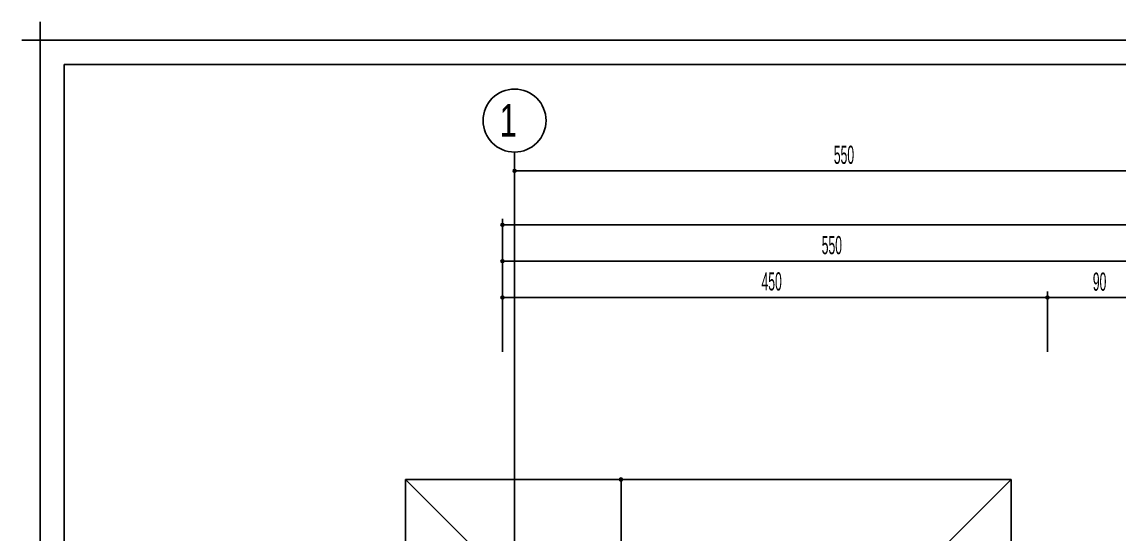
# Model space of a CAD drawing. Extents: x 3907.4 to 3911.57, y -3054.42 to -3053.7.
# Drawn here: x 3907.9316 to 3908.1128, y -3053.781 to -3053.6965 of the extents above; entities that cross this region are included whole.
import ezdxf

# ---------------------------------------------------------------- set-up
doc = ezdxf.new("R2010")
doc.units = 0
doc.header["$LTSCALE"] = 2
doc.header["$MEASUREMENT"] = 0
doc.linetypes.add('ACAD_ISO07W100', pattern=[3.5, 0.5, -3])
doc.linetypes.add('ACAD_ISO10W100', pattern=[18, 12, -3, 0, -3])
doc.layers.get('0').update_dxf_attribs({"linetype": 'CONTINUOUS'})
for name, color, linetype in [('AKS', 11, 'CONTINUOUS'), ('MB', 11, 'CONTINUOUS'), ('OLÇÜ', 6, 'CONTINUOUS'), ('TEXT', 11, 'CONTINUOUS')]:
    doc.layers.add(name, color=color, linetype=linetype)
doc.styles.add('MAHAL', font='stylu.ttf', dxfattribs={"width": 0.7, "height": 20})
doc.styles.add('ÖLÇÜ', font='stylu.ttf', dxfattribs={"width": 0.5})

msp = doc.modelspace()

# ---------------------------------------------------------------- linework, layer by layer
at = {"color": 0, "linetype": 'ByBlock'}
for centre, start, end in [((3908.01297, -3053.72105), 0, 180), ((3908.01297, -3053.72105), 180, 0), ((3908.01097, -3053.72997), 0, 180), ((3908.01097, -3053.72997), 180, 0), ((3908.01097, -3053.73597), 0, 180), ((3908.01097, -3053.73597), 180, 0), ((3908.01097, -3053.74197), 0, 180), ((3908.01097, -3053.74197), 180, 0), ((3908.10097, -3053.74197), 0, 180), ((3908.10097, -3053.74197), 0, 180), ((3908.10097, -3053.74197), 180, 0), ((3908.10097, -3053.74197), 180, 0), ((3908.03055, -3053.77203), 90, 270), ((3908.03055, -3053.77203), 270, 90)]:
    msp.add_arc(centre, 0.00025, start, end, dxfattribs=at)
at = {"layer": 'AKS', "linetype": 'ACAD_ISO10W100'}
msp.add_line((3908.01297, -3053.71797), (3908.01297, -3054.27603), dxfattribs=at)
at = {"layer": 'AKS', "color": 6}
for p, q in [((3908.01297, -3053.72105), (3908.12297, -3053.72105)), ((3908.01297, -3053.72397), (3908.01297, -3053.72205))]:
    msp.add_line(p, q, dxfattribs=at)
at = {"layer": 'AKS'}
msp.add_circle((3908.01297, -3053.71277), 0.0052, dxfattribs=at)
at = {"layer": 'MB', "color": 2, "linetype": 'ACAD_ISO07W100', "ltscale": 5}
for p, q in [((3907.99497, -3053.77203), (3908.09497, -3053.87203)), ((3908.09497, -3053.77203), (3907.99497, -3053.87203))]:
    msp.add_line(p, q, dxfattribs=at)
at = {"layer": 'MB', "color": 3}
for p, q in [((3907.99497, -3053.77203), (3908.09497, -3053.77203)), ((3907.99497, -3053.77203), (3907.99497, -3053.87203)), ((3908.09497, -3053.77203), (3908.09497, -3053.82203))]:
    msp.add_line(p, q, dxfattribs=at)
at = {"layer": 'OLÇÜ', "color": 6}
for p, q in [((3908.01097, -3053.73897), (3908.01097, -3053.72897)), ((3908.33097, -3053.72997), (3908.01097, -3053.72997)), ((3908.01097, -3053.74497), (3908.01097, -3053.73497)), ((3908.12097, -3053.73597), (3908.01097, -3053.73597)), ((3908.01097, -3053.75097), (3908.01097, -3053.74097)), ((3908.10097, -3053.74197), (3908.01097, -3053.74197)), ((3908.10097, -3053.75097), (3908.10097, -3053.74097)), ((3908.10097, -3053.75097), (3908.10097, -3053.74097)), ((3908.11897, -3053.74197), (3908.10097, -3053.74197)), ((3908.02898, -3053.77203), (3908.02955, -3053.77203)), ((3908.03055, -3053.77203), (3908.03055, -3053.87203))]:
    msp.add_line(p, q, dxfattribs=at)
at = {"layer": 'TEXT', "color": 30}
for p, q in [((3907.93462, -3054.41968), (3907.93462, -3053.69648)), ((3907.93162, -3053.69948), (3908.40009, -3053.69948))]:
    msp.add_line(p, q, dxfattribs=at)
at = {"layer": 'TEXT', "color": 5, "ltscale": 50}
for p, q in [((3907.93862, -3053.70348), (3908.39309, -3053.70348)), ((3907.93862, -3054.41268), (3907.93862, -3053.70348))]:
    msp.add_line(p, q, dxfattribs=at)

# ---------------------------------------------------------------- texts
at = {"layer": 'AKS', "style": 'MAHAL', "width": 0.7}
msp.add_text('1', height=0.0054, dxfattribs=at).set_placement((3908.01053, -3053.71542))
at = {"layer": 'AKS', "color": 62, "style": 'ÖLÇÜ', "width": 0.5}
msp.add_text('550', height=0.003, dxfattribs=at).set_placement((3908.06569, -3053.71991))
at = {"layer": 'OLÇÜ', "color": 62, "style": 'ÖLÇÜ', "width": 0.5}
for s, p in [('550', (3908.06369, -3053.73483)), ('450', (3908.05375, -3053.74082)), ('90', (3908.10846, -3053.74086))]:
    msp.add_text(s, height=0.003, dxfattribs=at).set_placement(p)

doc.saveas('drawing.dxf')
